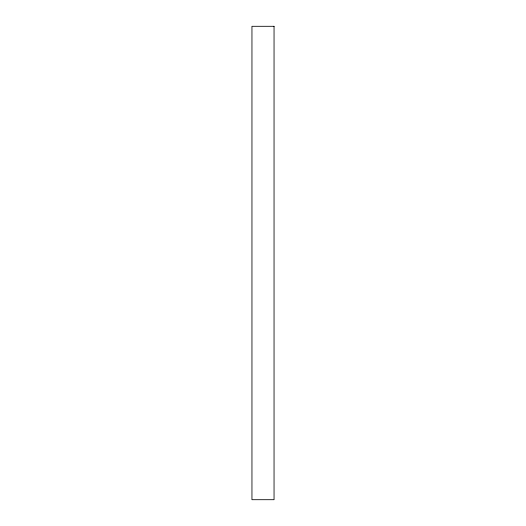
<?xml version="1.0" encoding="UTF-8"?>
<svg xmlns="http://www.w3.org/2000/svg" width="526" height="526" viewBox="0 0 526 526"><rect width="100%" height="100%" fill="white"/><g stroke="black" fill="none" stroke-linecap="round" stroke-linejoin="round"><path stroke-width="0.79" d="M274.046 26.3L251.954 26.3L251.954 499.7L274.046 499.7L274.046 26.3"/></g></svg>
